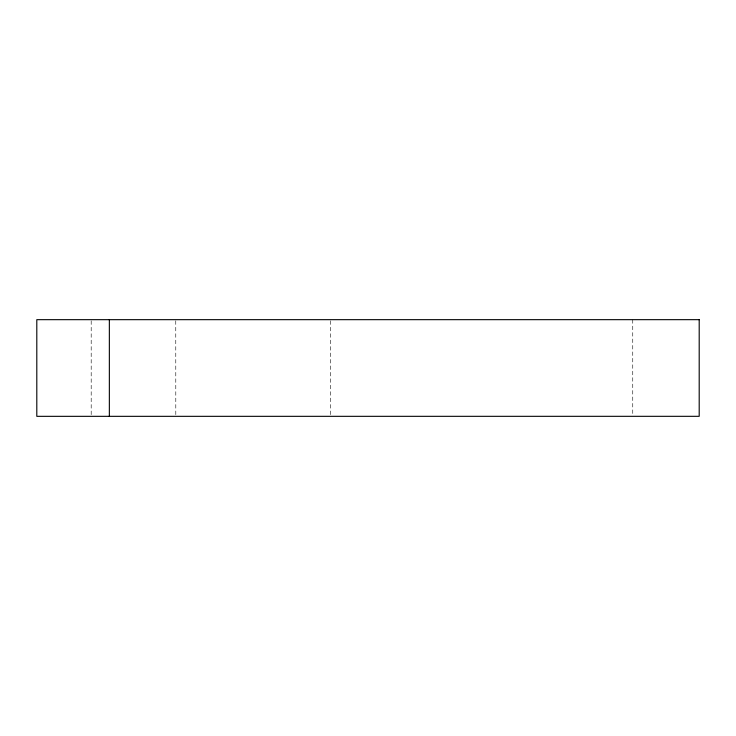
<?xml version="1.0" encoding="UTF-8"?>
<svg xmlns="http://www.w3.org/2000/svg" width="736" height="736" viewBox="0 0 736 736"><rect width="100%" height="100%" fill="white"/><g stroke="black" fill="none" stroke-linecap="round" stroke-linejoin="round"><path stroke-width="0.55" stroke-dasharray="3.68 2.76" d="M632.748 319.663L632.748 415.187M330.666 320.795L330.666 415.187M175.766 320.804L175.803 416.328M91.19 320.813L91.19 416.328"/><path stroke-width="1.1" d="M109.351 319.672L109.351 416.328M699.2 319.663L36.8 319.672L36.8 416.337L699.2 416.318L699.2 319.663"/></g></svg>
